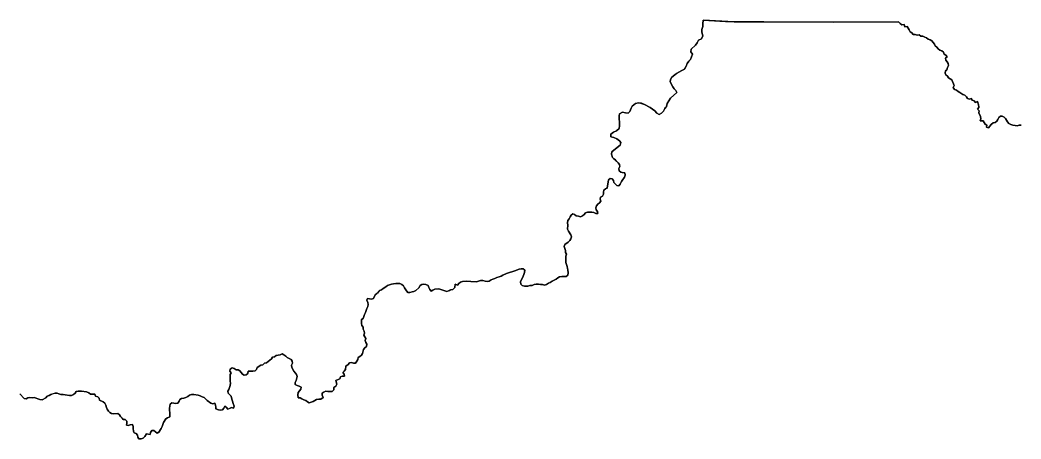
# Model space of a CAD drawing. Extents: x -74 to -34.8, y -33.8 to 5.3.
# Drawn here: x -66.259 to -62.393, y -9.586 to -7.969 of the extents above; entities that cross this region are included whole.
import ezdxf

# ---------------------------------------------------------------- set-up
doc = ezdxf.new("R2010")
doc.units = 0
doc.header["$LTSCALE"] = 2
doc.layers.add('UFEBRASIL', color=7, linetype='Continuous')

msp = doc.modelspace()

# ---------------------------------------------------------------- linework, layer by layer
at = {"layer": 'UFEBRASIL'}
for points in [[(-66.2597, -9.411), (-66.2434, -9.4294), (-66.2353, -9.4309), (-66.2287, -9.4267), (-66.2206, -9.4253), (-66.2126, -9.4265), (-66.2047, -9.426), (-66.1973, -9.4278), (-66.19, -9.4312), (-66.182, -9.434), (-66.1736, -9.4344), (-66.159, -9.4266), (-66.1544, -9.4205), (-66.1463, -9.4179), (-66.1395, -9.4145), (-66.1293, -9.4108), (-66.1239, -9.4088), (-66.1162, -9.409), (-66.1087, -9.4112), (-66.1012, -9.414), (-66.093, -9.4139), (-66.0849, -9.4148), (-66.0679, -9.4179), (-66.0597, -9.4182), (-66.053, -9.4144), (-66.0465, -9.4093), (-66.0424, -9.4024), (-66.0345, -9.4006), (-66.0266, -9.4008), (-66.0218, -9.4015), (-66.0026, -9.4043), (-65.993, -9.4079), (-65.9864, -9.4131), (-65.9785, -9.4124), (-65.9703, -9.4132), (-65.9671, -9.4201), (-65.9592, -9.4236), (-65.9532, -9.4288), (-65.9516, -9.4363), (-65.9376, -9.4425), (-65.9319, -9.4476), (-65.928, -9.4549), (-65.9257, -9.464), (-65.9225, -9.4709), (-65.918, -9.4782), (-65.9126, -9.4838), (-65.9055, -9.488), (-65.898, -9.489), (-65.8809, -9.4875), (-65.8747, -9.4923), (-65.8711, -9.4994), (-65.8651, -9.5048), (-65.8604, -9.5108), (-65.8526, -9.5107), (-65.8466, -9.5164), (-65.8467, -9.5245), (-65.8482, -9.5323), (-65.8408, -9.5341), (-65.8338, -9.5311), (-65.8251, -9.5301), (-65.8227, -9.5374), (-65.8226, -9.5457), (-65.8208, -9.555), (-65.818, -9.5623), (-65.8107, -9.5644), (-65.8054, -9.5705), (-65.8044, -9.5788), (-65.8, -9.585), (-65.7915, -9.5856), (-65.7834, -9.5825), (-65.777, -9.5766), (-65.7707, -9.5654), (-65.7565, -9.569), (-65.755, -9.5602), (-65.7503, -9.5536), (-65.7428, -9.553), (-65.73, -9.5631), (-65.7235, -9.5591), (-65.7141, -9.5449), (-65.7107, -9.5373), (-65.7052, -9.5219), (-65.6961, -9.5077), (-65.6893, -9.5037), (-65.681, -9.5004), (-65.6806, -9.4922), (-65.6812, -9.4669), (-65.6799, -9.459), (-65.6794, -9.4514), (-65.6728, -9.4463), (-65.6652, -9.448), (-65.6572, -9.4493), (-65.6499, -9.4473), (-65.645, -9.4403), (-65.6416, -9.4335), (-65.6348, -9.4297), (-65.6261, -9.4285), (-65.6183, -9.426), (-65.6113, -9.4223), (-65.6046, -9.4166), (-65.5968, -9.4139), (-65.5881, -9.4138), (-65.5717, -9.4173), (-65.5634, -9.4196), (-65.5556, -9.4225), (-65.5482, -9.426), (-65.5362, -9.4377), (-65.5224, -9.4469), (-65.5147, -9.4495), (-65.5066, -9.4477), (-65.5037, -9.4547), (-65.5035, -9.4569), (-65.503, -9.4623), (-65.5032, -9.47), (-65.4928, -9.4737), (-65.4847, -9.4742), (-65.477, -9.4727), (-65.4719, -9.4667), (-65.4679, -9.4593), (-65.4619, -9.4645), (-65.4567, -9.4705), (-65.4427, -9.4647), (-65.4347, -9.4663), (-65.4321, -9.4586), (-65.4364, -9.4485), (-65.4387, -9.4398), (-65.4414, -9.4324), (-65.4433, -9.4201), (-65.4547, -9.4086), (-65.4566, -9.4012), (-65.4529, -9.3946), (-65.4497, -9.3872), (-65.4473, -9.3794), (-65.4461, -9.3707), (-65.447, -9.3622), (-65.4469, -9.3544), (-65.4477, -9.3458), (-65.4469, -9.3373), (-65.4436, -9.3304), (-65.4491, -9.3246), (-65.447, -9.3164), (-65.4402, -9.3117), (-65.4321, -9.3144), (-65.4248, -9.3184), (-65.4168, -9.3195), (-65.4098, -9.3225), (-65.4001, -9.3354), (-65.3935, -9.3396), (-65.3852, -9.338), (-65.3795, -9.3328), (-65.3775, -9.3244), (-65.3688, -9.3235), (-65.3599, -9.3236), (-65.3512, -9.3231), (-65.3456, -9.3172), (-65.3427, -9.3095), (-65.329, -9.3011), (-65.321, -9.2991), (-65.3151, -9.2937), (-65.3074, -9.2915), (-65.3004, -9.2871), (-65.2945, -9.2817), (-65.2882, -9.2768), (-65.2842, -9.2703), (-65.2765, -9.2683), (-65.2704, -9.2636), (-65.2541, -9.261), (-65.2467, -9.2577), (-65.2401, -9.2614), (-65.2326, -9.2657), (-65.2269, -9.2707), (-65.2118, -9.279), (-65.208, -9.2856), (-65.2072, -9.2936), (-65.211, -9.301), (-65.209, -9.3096), (-65.201, -9.3237), (-65.1957, -9.3312), (-65.1908, -9.3369), (-65.1883, -9.3449), (-65.1921, -9.3604), (-65.197, -9.3674), (-65.1962, -9.3753), (-65.1884, -9.3791), (-65.1808, -9.382), (-65.1735, -9.3854), (-65.1747, -9.3938), (-65.1795, -9.3997), (-65.1844, -9.407), (-65.1868, -9.415), (-65.1846, -9.427), (-65.1773, -9.4266), (-65.171, -9.4314), (-65.1634, -9.4345), (-65.1551, -9.4372), (-65.1493, -9.4425), (-65.1429, -9.4468), (-65.1308, -9.4423), (-65.1271, -9.4409), (-65.1137, -9.4328), (-65.1055, -9.4321), (-65.0978, -9.4325), (-65.0889, -9.4251), (-65.0925, -9.4171), (-65.0923, -9.4094), (-65.0848, -9.4042), (-65.0779, -9.401), (-65.0705, -9.4029), (-65.0535, -9.4021), (-65.0476, -9.3962), (-65.0469, -9.3873), (-65.0399, -9.3818), (-65.0357, -9.3748), (-65.0393, -9.3596), (-65.03, -9.3566), (-65.0244, -9.3539), (-65.022, -9.346), (-65.0144, -9.3432), (-65.0058, -9.3435), (-65.0075, -9.3355), (-65.0127, -9.3287), (-65.0069, -9.3237), (-65.0019, -9.3179), (-65.0005, -9.3046), (-64.9919, -9.2978), (-64.9862, -9.2919), (-64.9783, -9.2903), (-64.9706, -9.293), (-64.9629, -9.2928), (-64.9578, -9.2861), (-64.9539, -9.2789), (-64.9537, -9.2713), (-64.9462, -9.2679), (-64.9407, -9.2624), (-64.9361, -9.2558), (-64.9328, -9.2406), (-64.9278, -9.2339), (-64.9215, -9.2283), (-64.9197, -9.2203), (-64.9236, -9.213), (-64.9265, -9.2055), (-64.9237, -9.1981), (-64.9319, -9.1849), (-64.929, -9.1776), (-64.9306, -9.1698), (-64.9337, -9.1623), (-64.9336, -9.1544), (-64.9393, -9.1483), (-64.9404, -9.1401), (-64.9403, -9.1324), (-64.9399, -9.1246), (-64.9335, -9.1203), (-64.9293, -9.1049), (-64.9249, -9.0975), (-64.9196, -9.082), (-64.9157, -9.0746), (-64.9149, -9.0668), (-64.9164, -9.0586), (-64.9194, -9.0506), (-64.9173, -9.0431), (-64.9095, -9.0456), (-64.9015, -9.0467), (-64.8941, -9.0437), (-64.8872, -9.0292), (-64.8808, -9.025), (-64.8706, -9.0122), (-64.8631, -9.0097), (-64.8565, -9.0057), (-64.8464, -8.9981), (-64.8393, -8.9941), (-64.8238, -8.9885), (-64.8164, -8.9866), (-64.8078, -8.9856), (-64.7995, -8.9855), (-64.7916, -8.9864), (-64.784, -8.9893), (-64.778, -8.9945), (-64.7746, -9.0023), (-64.7662, -9.0145), (-64.7612, -9.0206), (-64.7536, -9.0207), (-64.7446, -9.0183), (-64.738, -9.0165), (-64.7305, -9.0125), (-64.7192, -9.0019), (-64.7137, -8.9939), (-64.7072, -8.9899), (-64.6993, -8.9883), (-64.6912, -8.9895), (-64.6834, -8.9936), (-64.6808, -9.0014), (-64.677, -9.0085), (-64.6714, -9.0148), (-64.6643, -9.012), (-64.6577, -9.0082), (-64.6415, -9.0066), (-64.6262, -9.0114), (-64.6182, -9.0135), (-64.6111, -9.0165), (-64.6037, -9.0143), (-64.6003, -9.0125), (-64.5961, -9.0102), (-64.588, -9.0095), (-64.5794, -9.0011), (-64.5789, -8.9884), (-64.5689, -8.9918), (-64.5642, -8.9857), (-64.558, -8.9813), (-64.5501, -8.9783), (-64.5336, -8.9763), (-64.5175, -8.9786), (-64.4964, -8.9791), (-64.4884, -8.9763), (-64.4803, -8.9743), (-64.4712, -8.9737), (-64.4632, -8.9765), (-64.4555, -8.9779), (-64.4466, -8.9769), (-64.44, -8.972), (-64.4332, -8.9685), (-64.4249, -8.9662), (-64.4174, -8.9633), (-64.4085, -8.9607), (-64.4015, -8.9571), (-64.394, -8.9542), (-64.3799, -8.9467), (-64.3654, -8.9426), (-64.3591, -8.9406), (-64.3476, -8.9368), (-64.3315, -8.9307), (-64.3234, -8.9289), (-64.3156, -8.9295), (-64.3128, -8.9318), (-64.3096, -8.9345), (-64.3111, -8.9432), (-64.313, -8.9506), (-64.3158, -8.958), (-64.3261, -8.9798), (-64.3253, -8.9881), (-64.3193, -8.9936), (-64.3113, -8.9965), (-64.2977, -8.9962), (-64.2897, -8.9935), (-64.2812, -8.9933), (-64.2735, -8.9896), (-64.2651, -8.9884), (-64.2567, -8.9884), (-64.2489, -8.9894), (-64.2408, -8.9899), (-64.2332, -8.9923), (-64.2255, -8.9891), (-64.2182, -8.9849), (-64.2111, -8.9818), (-64.2044, -8.9773), (-64.1891, -8.9695), (-64.1825, -8.9644), (-64.175, -8.9606), (-64.1669, -8.9583), (-64.1495, -8.9589), (-64.1434, -8.9535), (-64.1418, -8.9451), (-64.1436, -8.9337), (-64.1445, -8.9281), (-64.1466, -8.9199), (-64.1492, -8.9125), (-64.1508, -8.905), (-64.1517, -8.8972), (-64.1517, -8.8892), (-64.1506, -8.8805), (-64.1488, -8.8731), (-64.1521, -8.866), (-64.1525, -8.8583), (-64.1545, -8.8507), (-64.1557, -8.8483), (-64.1582, -8.8432), (-64.1552, -8.8354), (-64.1421, -8.8262), (-64.1358, -8.8204), (-64.1316, -8.8137), (-64.1295, -8.8052), (-64.1323, -8.798), (-64.141, -8.7835), (-64.1448, -8.7764), (-64.1436, -8.7607), (-64.1441, -8.7516), (-64.1431, -8.743), (-64.138, -8.736), (-64.1339, -8.7292), (-64.1309, -8.7222), (-64.1246, -8.7167), (-64.1176, -8.72), (-64.1113, -8.7252), (-64.1027, -8.7259), (-64.0948, -8.7284), (-64.0872, -8.7245), (-64.0809, -8.7195), (-64.0752, -8.7131), (-64.0674, -8.7107), (-64.0589, -8.71), (-64.0507, -8.7108), (-64.0432, -8.7119), (-64.0359, -8.7153), (-64.0279, -8.7157), (-64.029, -8.7075), (-64.0341, -8.7015), (-64.0355, -8.6936), (-64.0325, -8.6862), (-64.0272, -8.6798), (-64.0205, -8.675), (-64.0164, -8.6677), (-64.0192, -8.6604), (-64.0167, -8.6525), (-64.0095, -8.6486), (-64.0052, -8.6417), (-64.0056, -8.6336), (-64.0048, -8.6259), (-63.9983, -8.6211), (-63.996, -8.6199), (-63.9911, -8.6174), (-63.9862, -8.5856), (-63.9803, -8.5807), (-63.9725, -8.5825), (-63.9671, -8.5879), (-63.9656, -8.5959), (-63.9541, -8.6073), (-63.946, -8.6095), (-63.9412, -8.6026), (-63.936, -8.5929), (-63.9341, -8.5884), (-63.9246, -8.5755), (-63.9225, -8.5674), (-63.9232, -8.5593), (-63.9332, -8.5574), (-63.939, -8.5562), (-63.9456, -8.5505), (-63.9462, -8.5424), (-63.9432, -8.5345), (-63.9438, -8.5266), (-63.9486, -8.5205), (-63.9541, -8.5153), (-63.9595, -8.5091), (-63.9662, -8.5054), (-63.9709, -8.4993), (-63.9745, -8.4872), (-63.9732, -8.4784), (-63.9656, -8.4713), (-63.9408, -8.4523), (-63.9391, -8.4415), (-63.944, -8.4353), (-63.9537, -8.428), (-63.9661, -8.4228), (-63.9779, -8.4201), (-63.977, -8.4097), (-63.967, -8.4021), (-63.9556, -8.3965), (-63.9454, -8.3878), (-63.9435, -8.3771), (-63.9434, -8.3635), (-63.9453, -8.3507), (-63.9456, -8.3389), (-63.9441, -8.3312), (-63.9318, -8.3247), (-63.9213, -8.3271), (-63.9108, -8.3285), (-63.9043, -8.3221), (-63.8991, -8.3093), (-63.8949, -8.302), (-63.882, -8.2912), (-63.8708, -8.2888), (-63.8675, -8.2893), (-63.8586, -8.2908), (-63.8471, -8.295), (-63.8253, -8.3062), (-63.8077, -8.3194), (-63.8001, -8.3284), (-63.7912, -8.3332), (-63.7816, -8.3292), (-63.7735, -8.3207), (-63.7686, -8.3112), (-63.7659, -8.3072), (-63.7629, -8.3027), (-63.7601, -8.2911), (-63.7466, -8.2702), (-63.7228, -8.2495), (-63.7269, -8.2407), (-63.7322, -8.2347), (-63.7383, -8.2266), (-63.7486, -8.2079), (-63.747, -8.1986), (-63.7415, -8.1901), (-63.7302, -8.1802), (-63.7234, -8.1753), (-63.7038, -8.1645), (-63.6934, -8.1583), (-63.6862, -8.1481), (-63.6824, -8.1373), (-63.6764, -8.1279), (-63.6699, -8.1217), (-63.6624, -8.1012), (-63.6689, -8.0919), (-63.667, -8.0816), (-63.6509, -8.0664), (-63.6439, -8.0573), (-63.6388, -8.0472), (-63.6266, -8.0412), (-63.6218, -8.0296), (-63.6265, -8.0161), (-63.6255, -8.0064), (-63.6219, -7.9946), (-63.6221, -7.9838), (-63.6208, -7.9693), (-63.5347, -7.9743), (-63.5005, -7.9763), (-63.4423, -7.9765), (-63.3851, -7.9766), (-63.3272, -7.9767), (-63.1184, -7.9771), (-62.8666, -7.9759), (-62.8602, -7.9823), (-62.8534, -7.9876), (-62.8451, -7.9865), (-62.8416, -7.995), (-62.8328, -7.9944), (-62.8257, -8.0075), (-62.821, -8.0145), (-62.8143, -8.0184), (-62.81, -8.0253), (-62.8018, -8.0257), (-62.7943, -8.0275), (-62.7862, -8.0263), (-62.7798, -8.0313), (-62.7722, -8.0315), (-62.7653, -8.036), (-62.7579, -8.0384), (-62.7518, -8.0436), (-62.744, -8.0453), (-62.738, -8.0501), (-62.7331, -8.0566), (-62.7276, -8.0625), (-62.7246, -8.0692), (-62.7181, -8.0741), (-62.7128, -8.0806), (-62.7064, -8.0853), (-62.6995, -8.0884), (-62.6923, -8.0929), (-62.6906, -8.1009), (-62.684, -8.1049), (-62.6788, -8.1114), (-62.6855, -8.1164), (-62.6833, -8.124), (-62.6783, -8.1301), (-62.6741, -8.137), (-62.673, -8.1453), (-62.6767, -8.1524), (-62.6792, -8.1608), (-62.6853, -8.1657), (-62.6867, -8.1738), (-62.683, -8.1806), (-62.6767, -8.1854), (-62.6735, -8.1927), (-62.6669, -8.1967), (-62.6599, -8.1996), (-62.651, -8.222), (-62.655, -8.2291), (-62.6499, -8.237), (-62.6419, -8.2393), (-62.6363, -8.2446), (-62.629, -8.2486), (-62.6182, -8.2572), (-62.6104, -8.2598), (-62.604, -8.2651), (-62.6001, -8.2722), (-62.5928, -8.275), (-62.5854, -8.2719), (-62.5815, -8.2786), (-62.5742, -8.2807), (-62.5692, -8.2873), (-62.5619, -8.284), (-62.5573, -8.2963), (-62.5563, -8.3043), (-62.5559, -8.3068), (-62.5612, -8.3138), (-62.5553, -8.3194), (-62.5558, -8.3274), (-62.5491, -8.3421), (-62.5489, -8.3503), (-62.5515, -8.3582), (-62.5396, -8.3581), (-62.532, -8.371), (-62.5255, -8.3753), (-62.5261, -8.3831), (-62.5185, -8.3847), (-62.5083, -8.3726), (-62.5008, -8.3661), (-62.4927, -8.3644), (-62.4869, -8.3592), (-62.4827, -8.3528), (-62.4789, -8.3457), (-62.473, -8.3408), (-62.4655, -8.3397), (-62.4589, -8.3436), (-62.4538, -8.3492), (-62.4453, -8.3625), (-62.4397, -8.3679), (-62.4322, -8.372), (-62.4246, -8.375), (-62.4162, -8.3766), (-62.4082, -8.3774), (-62.4, -8.3748), (-62.3924, -8.3753)], [(-62.3924, -8.3753), (-62.4, -8.3748), (-62.4082, -8.3774), (-62.4162, -8.3766), (-62.4246, -8.375), (-62.4322, -8.372), (-62.4397, -8.3679), (-62.4453, -8.3625), (-62.4538, -8.3492), (-62.4589, -8.3436), (-62.4655, -8.3397), (-62.473, -8.3408), (-62.4789, -8.3457), (-62.4827, -8.3528), (-62.4869, -8.3592), (-62.4927, -8.3644), (-62.5008, -8.3661), (-62.5083, -8.3726), (-62.5185, -8.3847), (-62.5261, -8.3831), (-62.5255, -8.3753), (-62.532, -8.371), (-62.5396, -8.3581), (-62.5515, -8.3582), (-62.5489, -8.3503), (-62.5491, -8.3421), (-62.5558, -8.3274), (-62.5553, -8.3194), (-62.5612, -8.3138), (-62.5559, -8.3068), (-62.5563, -8.3043), (-62.5573, -8.2963), (-62.5619, -8.284), (-62.5692, -8.2873), (-62.5742, -8.2807), (-62.5815, -8.2786), (-62.5854, -8.2719), (-62.5928, -8.275), (-62.6001, -8.2722), (-62.604, -8.2651), (-62.6104, -8.2598), (-62.6182, -8.2572), (-62.629, -8.2486), (-62.6363, -8.2446), (-62.6419, -8.2393), (-62.6499, -8.237), (-62.655, -8.2291), (-62.651, -8.222), (-62.6599, -8.1996), (-62.6669, -8.1967), (-62.6735, -8.1927), (-62.6767, -8.1854), (-62.683, -8.1806), (-62.6867, -8.1738), (-62.6853, -8.1657), (-62.6792, -8.1608), (-62.6767, -8.1524), (-62.673, -8.1453), (-62.6741, -8.137), (-62.6783, -8.1301), (-62.6833, -8.124), (-62.6855, -8.1164), (-62.6788, -8.1114), (-62.684, -8.1049), (-62.6906, -8.1009), (-62.6923, -8.0929), (-62.6995, -8.0884), (-62.7064, -8.0853), (-62.7128, -8.0806), (-62.7181, -8.0741), (-62.7246, -8.0692), (-62.7276, -8.0625), (-62.7331, -8.0566), (-62.738, -8.0501), (-62.744, -8.0453), (-62.7518, -8.0436), (-62.7579, -8.0384), (-62.7653, -8.036), (-62.7722, -8.0315), (-62.7798, -8.0313), (-62.7862, -8.0263), (-62.7943, -8.0275), (-62.8018, -8.0257), (-62.81, -8.0253), (-62.8143, -8.0184), (-62.821, -8.0145), (-62.8257, -8.0075), (-62.8328, -7.9944), (-62.8416, -7.995), (-62.8451, -7.9865), (-62.8534, -7.9876), (-62.8602, -7.9823), (-62.8666, -7.9759), (-63.1184, -7.9771), (-63.387, -7.9766), (-63.4423, -7.9765), (-63.5005, -7.9763), (-63.6208, -7.9693), (-63.6221, -7.9838), (-63.6219, -7.9946), (-63.6255, -8.0064), (-63.6265, -8.0161), (-63.6218, -8.0296), (-63.6266, -8.0412), (-63.6388, -8.0472), (-63.6439, -8.0573), (-63.6509, -8.0664), (-63.667, -8.0816), (-63.6689, -8.0919), (-63.6624, -8.1012), (-63.6699, -8.1217), (-63.6764, -8.1279), (-63.6824, -8.1373), (-63.6872, -8.1495), (-63.6934, -8.1583), (-63.7038, -8.1645), (-63.7234, -8.1753), (-63.7302, -8.1802), (-63.7415, -8.1901), (-63.747, -8.1986), (-63.7486, -8.2079), (-63.7383, -8.2266), (-63.7322, -8.2347), (-63.7269, -8.2407), (-63.7228, -8.2495), (-63.7466, -8.2702), (-63.7601, -8.2911), (-63.7629, -8.3027), (-63.7686, -8.3112), (-63.7735, -8.3207), (-63.7816, -8.3292), (-63.7912, -8.3332), (-63.8001, -8.3284), (-63.8077, -8.3194), (-63.8253, -8.3062), (-63.8471, -8.295), (-63.8592, -8.2906), (-63.8708, -8.2888), (-63.882, -8.2912), (-63.8949, -8.302), (-63.8991, -8.3093), (-63.9043, -8.3221), (-63.9108, -8.3285), (-63.9213, -8.3271), (-63.9321, -8.3249), (-63.9441, -8.3312), (-63.9456, -8.3389), (-63.9453, -8.3507), (-63.9434, -8.3635), (-63.9435, -8.3771), (-63.9454, -8.3878), (-63.9556, -8.3965), (-63.967, -8.4021), (-63.977, -8.4097), (-63.9779, -8.4201), (-63.9661, -8.4228), (-63.9537, -8.428), (-63.944, -8.4353), (-63.9391, -8.4415), (-63.9408, -8.4523), (-63.9656, -8.4713), (-63.9732, -8.4784), (-63.9745, -8.4872), (-63.9709, -8.4993), (-63.9662, -8.5054), (-63.9587, -8.51), (-63.9541, -8.5153), (-63.9486, -8.5205), (-63.9438, -8.5266), (-63.9432, -8.5345), (-63.9462, -8.5424), (-63.9456, -8.5505), (-63.939, -8.5562), (-63.9332, -8.5574), (-63.9232, -8.5593), (-63.9225, -8.5674), (-63.9246, -8.5755), (-63.9341, -8.5884), (-63.936, -8.5929), (-63.9412, -8.6026), (-63.946, -8.6095), (-63.9541, -8.6073), (-63.9656, -8.5959), (-63.9671, -8.5879), (-63.9725, -8.5825), (-63.9803, -8.5807), (-63.9862, -8.5856), (-63.9911, -8.6174), (-63.996, -8.6199), (-63.9983, -8.6211), (-64.0048, -8.6259), (-64.0056, -8.6336), (-64.0052, -8.6417), (-64.0095, -8.6486), (-64.0167, -8.6525), (-64.0192, -8.6604), (-64.0164, -8.6677), (-64.0205, -8.675), (-64.0272, -8.6798), (-64.0325, -8.6862), (-64.0355, -8.6936), (-64.0341, -8.7015), (-64.029, -8.7075), (-64.0279, -8.7157), (-64.0359, -8.7153), (-64.0432, -8.7119), (-64.0507, -8.7108), (-64.0589, -8.71), (-64.0674, -8.7107), (-64.0752, -8.7131), (-64.0809, -8.7195), (-64.0872, -8.7245), (-64.0948, -8.7284), (-64.1027, -8.7259), (-64.1113, -8.7252), (-64.1176, -8.72), (-64.1246, -8.7167), (-64.1309, -8.7222), (-64.1339, -8.7292), (-64.138, -8.736), (-64.1431, -8.743), (-64.1441, -8.7516), (-64.1436, -8.7607), (-64.1448, -8.7764), (-64.141, -8.7835), (-64.1323, -8.798), (-64.1295, -8.8052), (-64.1316, -8.8137), (-64.1358, -8.8204), (-64.1421, -8.8262), (-64.1552, -8.8354), (-64.1582, -8.8432), (-64.1545, -8.8507), (-64.1525, -8.8583), (-64.1521, -8.866), (-64.1488, -8.8731), (-64.1506, -8.8805), (-64.1517, -8.8892), (-64.1517, -8.8972), (-64.1508, -8.905), (-64.1492, -8.9125), (-64.1466, -8.9199), (-64.1445, -8.9281), (-64.1436, -8.9337), (-64.1418, -8.9451), (-64.1434, -8.9535), (-64.1495, -8.9589), (-64.1669, -8.9583), (-64.175, -8.9606), (-64.1825, -8.9644), (-64.1891, -8.9695), (-64.2044, -8.9773), (-64.2111, -8.9818), (-64.2182, -8.9849), (-64.2255, -8.9891), (-64.2332, -8.9923), (-64.2408, -8.9899), (-64.2489, -8.9894), (-64.2567, -8.9884), (-64.2651, -8.9884), (-64.2735, -8.9896), (-64.2812, -8.9933), (-64.2897, -8.9935), (-64.2977, -8.9962), (-64.3113, -8.9965), (-64.3193, -8.9936), (-64.3253, -8.9881), (-64.3261, -8.9798), (-64.3158, -8.958), (-64.313, -8.9506), (-64.3111, -8.9432), (-64.3096, -8.9345), (-64.3156, -8.9295), (-64.3234, -8.9289), (-64.3315, -8.9307), (-64.3476, -8.9368), (-64.3591, -8.9406), (-64.3654, -8.9426), (-64.3799, -8.9467), (-64.394, -8.9542), (-64.4015, -8.9571), (-64.4085, -8.9607), (-64.4174, -8.9633), (-64.4249, -8.9662), (-64.4332, -8.9685), (-64.44, -8.972), (-64.4466, -8.9769), (-64.4555, -8.9779), (-64.4632, -8.9765), (-64.4712, -8.9737), (-64.4803, -8.9743), (-64.4884, -8.9763), (-64.4964, -8.9791), (-64.5175, -8.9786), (-64.5336, -8.9763), (-64.5501, -8.9783), (-64.558, -8.9813), (-64.5642, -8.9857), (-64.5689, -8.9918), (-64.5789, -8.9884), (-64.5794, -9.0013), (-64.588, -9.0095), (-64.5961, -9.0102), (-64.6037, -9.0143), (-64.6111, -9.0165), (-64.6182, -9.0135), (-64.6262, -9.0114), (-64.6415, -9.0066), (-64.6577, -9.0082), (-64.6643, -9.012), (-64.6714, -9.0148), (-64.677, -9.0085), (-64.6808, -9.0014), (-64.6834, -8.9936), (-64.6912, -8.9895), (-64.6993, -8.9883), (-64.7072, -8.9899), (-64.7137, -8.9939), (-64.7192, -9.0019), (-64.7305, -9.0125), (-64.738, -9.0165), (-64.7446, -9.0183), (-64.7536, -9.0207), (-64.7612, -9.0206), (-64.7662, -9.0145), (-64.7746, -9.0023), (-64.778, -8.9945), (-64.784, -8.9893), (-64.7916, -8.9864), (-64.7995, -8.9855), (-64.8078, -8.9856), (-64.8164, -8.9866), (-64.8238, -8.9885), (-64.8393, -8.9941), (-64.8464, -8.9981), (-64.8565, -9.0057), (-64.8631, -9.0097), (-64.8706, -9.0122), (-64.879, -9.0228), (-64.8808, -9.025), (-64.8872, -9.0292), (-64.8941, -9.0437), (-64.9015, -9.0467), (-64.9095, -9.0456), (-64.9173, -9.0431), (-64.9194, -9.0506), (-64.9164, -9.0586), (-64.9149, -9.0668), (-64.9157, -9.0746), (-64.9196, -9.082), (-64.9249, -9.0975), (-64.9293, -9.1049), (-64.9335, -9.1203), (-64.9399, -9.1246), (-64.9403, -9.1324), (-64.9404, -9.1401), (-64.9393, -9.1483), (-64.9336, -9.1544), (-64.9337, -9.1623), (-64.9306, -9.1698), (-64.929, -9.1776), (-64.9319, -9.1849), (-64.9237, -9.1981), (-64.9265, -9.2055), (-64.9236, -9.213), (-64.9197, -9.2203), (-64.9215, -9.2283), (-64.9278, -9.2339), (-64.9328, -9.2406), (-64.9361, -9.2558), (-64.9407, -9.2624), (-64.9462, -9.2679), (-64.9537, -9.2713), (-64.9539, -9.2789), (-64.9578, -9.2861), (-64.9629, -9.2928), (-64.9706, -9.293), (-64.9783, -9.2903), (-64.9862, -9.2919), (-64.9919, -9.2978), (-65.0005, -9.3046), (-65.0019, -9.3179), (-65.0069, -9.3237), (-65.0127, -9.3287), (-65.0075, -9.3355), (-65.0058, -9.3435), (-65.0144, -9.3432), (-65.022, -9.346), (-65.0244, -9.3539), (-65.03, -9.3566), (-65.0393, -9.3596), (-65.0357, -9.3748), (-65.0399, -9.3818), (-65.0469, -9.3873), (-65.0476, -9.3962), (-65.0535, -9.4021), (-65.0705, -9.4029), (-65.0779, -9.401), (-65.0861, -9.4048), (-65.0923, -9.4094), (-65.0925, -9.4171), (-65.0889, -9.4251), (-65.0978, -9.4325), (-65.1055, -9.4321), (-65.1137, -9.4328), (-65.1271, -9.4409), (-65.1308, -9.4423), (-65.1429, -9.4468), (-65.1493, -9.4425), (-65.1551, -9.4372), (-65.1634, -9.4345), (-65.171, -9.4314), (-65.1773, -9.4266), (-65.1855, -9.427), (-65.1868, -9.415), (-65.1844, -9.407), (-65.1795, -9.3997), (-65.1747, -9.3938), (-65.1735, -9.3854), (-65.1808, -9.382), (-65.1884, -9.3791), (-65.1962, -9.3753), (-65.197, -9.3674), (-65.1921, -9.3604), (-65.1883, -9.3449), (-65.1908, -9.3369), (-65.1957, -9.3312), (-65.201, -9.3237), (-65.209, -9.3096), (-65.211, -9.301), (-65.2072, -9.2936), (-65.208, -9.2856), (-65.2118, -9.279), (-65.2269, -9.2707), (-65.2326, -9.2657), (-65.2467, -9.2577), (-65.2541, -9.261), (-65.2704, -9.2636), (-65.2765, -9.2683), (-65.2842, -9.2703), (-65.2882, -9.2768), (-65.2945, -9.2817), (-65.3004, -9.2871), (-65.3074, -9.2915), (-65.3151, -9.2937), (-65.321, -9.2991), (-65.329, -9.3011), (-65.3427, -9.3095), (-65.3456, -9.3172), (-65.3512, -9.3231), (-65.3599, -9.3236), (-65.3688, -9.3235), (-65.3775, -9.3244), (-65.3795, -9.3328), (-65.3852, -9.338), (-65.3935, -9.3396), (-65.4001, -9.3354), (-65.4098, -9.3225), (-65.4168, -9.3195), (-65.4248, -9.3184), (-65.4321, -9.3144), (-65.4402, -9.3117), (-65.447, -9.3164), (-65.4491, -9.3246), (-65.4436, -9.3304), (-65.4469, -9.3373), (-65.4477, -9.3458), (-65.4469, -9.3544), (-65.447, -9.3622), (-65.4461, -9.3707), (-65.4473, -9.3794), (-65.4497, -9.3872), (-65.4529, -9.3946), (-65.4566, -9.4012), (-65.4547, -9.4086), (-65.4433, -9.4201), (-65.4414, -9.4324), (-65.4387, -9.4398), (-65.4364, -9.4485), (-65.4321, -9.4586), (-65.4347, -9.4663), (-65.4427, -9.4647), (-65.453, -9.469), (-65.4567, -9.4705), (-65.4619, -9.4645), (-65.4679, -9.4593), (-65.4719, -9.4667), (-65.477, -9.4727), (-65.4847, -9.4742), (-65.4928, -9.4737), (-65.5032, -9.47), (-65.503, -9.4623), (-65.5037, -9.4547), (-65.5066, -9.4477), (-65.5147, -9.4495), (-65.5224, -9.4469), (-65.5362, -9.4377), (-65.5482, -9.426), (-65.5556, -9.4225), (-65.5634, -9.4196), (-65.5717, -9.4173), (-65.5881, -9.4138), (-65.5968, -9.4139), (-65.6046, -9.4166), (-65.6113, -9.4223), (-65.6183, -9.426), (-65.6261, -9.4285), (-65.6348, -9.4297), (-65.6416, -9.4335), (-65.645, -9.4403), (-65.6499, -9.4473), (-65.6572, -9.4493), (-65.6652, -9.448), (-65.6728, -9.4463), (-65.6794, -9.4514), (-65.6799, -9.459), (-65.6812, -9.4669), (-65.6806, -9.4922), (-65.681, -9.5004), (-65.6893, -9.5037), (-65.6961, -9.5077), (-65.7052, -9.5219), (-65.7107, -9.5373), (-65.7141, -9.5449), (-65.7235, -9.5591), (-65.73, -9.5631), (-65.7428, -9.553), (-65.7503, -9.5536), (-65.755, -9.5602), (-65.7565, -9.569), (-65.7707, -9.5654), (-65.777, -9.5766), (-65.7834, -9.5825), (-65.7915, -9.5856), (-65.8, -9.585), (-65.8044, -9.5788), (-65.8054, -9.5705), (-65.8107, -9.5644), (-65.818, -9.5623), (-65.8208, -9.555), (-65.8226, -9.5457), (-65.8227, -9.5374), (-65.8251, -9.5301), (-65.8338, -9.5311), (-65.8408, -9.5341), (-65.8482, -9.5323), (-65.8467, -9.5245), (-65.8466, -9.5164), (-65.8526, -9.5107), (-65.8604, -9.5108), (-65.8651, -9.5048), (-65.8711, -9.4994), (-65.8747, -9.4923), (-65.8809, -9.4875), (-65.898, -9.489), (-65.9055, -9.488), (-65.9126, -9.4838), (-65.918, -9.4782), (-65.9225, -9.4709), (-65.9257, -9.464), (-65.928, -9.4549), (-65.9319, -9.4476), (-65.9376, -9.4425), (-65.9516, -9.4363), (-65.9532, -9.4288), (-65.9592, -9.4236), (-65.9671, -9.4201), (-65.9703, -9.4132), (-65.9785, -9.4124), (-65.9864, -9.4131), (-65.993, -9.4079), (-66.0026, -9.4043), (-66.0218, -9.4015), (-66.0266, -9.4008), (-66.0345, -9.4006), (-66.0424, -9.4024), (-66.0465, -9.4093), (-66.053, -9.4144), (-66.0597, -9.4182), (-66.0679, -9.4179), (-66.0849, -9.4148), (-66.093, -9.4139), (-66.1012, -9.414), (-66.1087, -9.4112), (-66.1162, -9.409), (-66.1239, -9.4088), (-66.1395, -9.4145), (-66.1463, -9.4179), (-66.1544, -9.4205), (-66.159, -9.4266), (-66.1736, -9.4344), (-66.182, -9.434), (-66.19, -9.4312), (-66.1973, -9.4278), (-66.2047, -9.426), (-66.2126, -9.4265), (-66.2206, -9.4253), (-66.2287, -9.4267), (-66.2353, -9.4309), (-66.2434, -9.4294), (-66.2597, -9.411)]]:
    msp.add_lwpolyline(points, dxfattribs=at)

doc.saveas('drawing.dxf')
